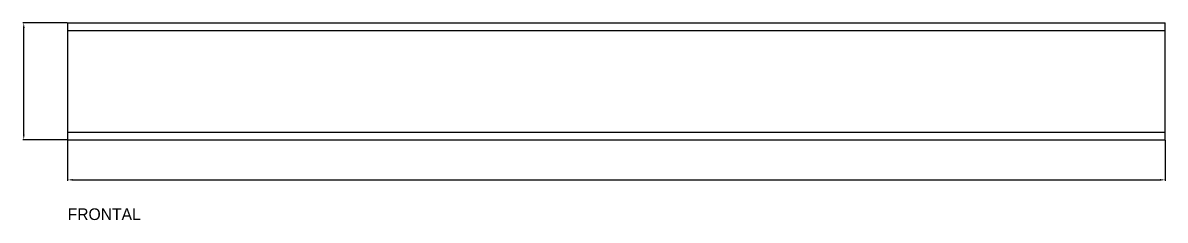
# Model space of a CAD drawing. Header units: millimetres. Extents: x -61 to 13940, y -87340 to 371.
# Drawn here: x 4139 to 5700, y -34281 to -34011 of the extents above; entities that cross this region are included whole.
import ezdxf

# ---------------------------------------------------------------- set-up
doc = ezdxf.new("R2010")
doc.units = ezdxf.units.MM
for name, color, linetype in [('R18_COTAS_P', 1, 'Continuous'), ('R18_PIEZAS_P', 3, 'Continuous'), ('R18_TEXTOS', 7, 'Continuous')]:
    doc.layers.add(name, color=color, linetype=linetype)
doc.dimstyles.get("Standard").update_dxf_attribs({"dimtxt": 2.5, "dimasz": 2.5, "dimexe": 1.25, "dimexo": 0.625, "dimtad": 1, "dimcen": 2.5, "dimazin": 3, "dimtfac": 1, "dimtmove": 0, "dimatfit": 3, "dimarcsym": 0})

# ---------------------------------------------------------------- blocks, each defined once
blk = doc.blocks.new('*D155')
at = {"layer": 'Defpoints', "color": 0, "transparency": 16777216}
for p in [(4200, -34171), (5700, -34171), (5700, -34226)]:
    blk.add_point(p, dxfattribs=at)
at = {"layer": 'R18_COTAS_P', "color": 0, "lineweight": -2, "transparency": 16777216}
for p, q in [((4200, -34171.6), (4200, -34227.2)), ((5700, -34171.6), (5700, -34227.2)), ((4207, -34226), (5693, -34226))]:
    blk.add_line(p, q, dxfattribs=at)
at = {"layer": 'R18_COTAS_P', "color": 0, "transparency": 16777216}
for points in [[(4207, -34224.8), (4207, -34227.1), (4200, -34226)], [(5693, -34224.8), (5693, -34227.1), (5700, -34226)]]:
    blk.add_solid(points, dxfattribs=at)
blk = doc.blocks.new('*D156')
at = {"layer": 'Defpoints', "color": 0, "transparency": 16777216}
for p in [(4140, -34011), (4200, -34011), (4200, -34171)]:
    blk.add_point(p, dxfattribs=at)
at = {"layer": 'R18_COTAS_P', "color": 0, "lineweight": -2, "transparency": 16777216}
for p, q in [((4199.4, -34011), (4138.8, -34011)), ((4140, -34164), (4140, -34018)), ((4199.4, -34171), (4138.8, -34171))]:
    blk.add_line(p, q, dxfattribs=at)
at = {"layer": 'R18_COTAS_P', "color": 0, "transparency": 16777216}
for points in [[(4138.8, -34018), (4141.2, -34018), (4140, -34011)], [(4138.8, -34164), (4141.2, -34164), (4140, -34171)]]:
    blk.add_solid(points, dxfattribs=at)

msp = doc.modelspace()

# ---------------------------------------------------------------- linework, layer by layer
at = {"layer": 'R18_PIEZAS_P'}
for p, q in [((4200, -34010.967), (5700, -34010.967)), ((4200, -34010.967), (4200, -34021.467)), ((5700, -34021.467), (5700, -34010.967)), ((4200, -34021.467), (5700, -34021.467)), ((4200, -34021.467), (4200, -34160.467)), ((5700, -34160.467), (5700, -34021.467)), ((4200, -34160.467), (5700, -34160.467)), ((4200, -34160.467), (4200, -34170.967)), ((4200, -34170.967), (5700, -34170.967)), ((5700, -34170.967), (5700, -34160.467))]:
    msp.add_line(p, q, dxfattribs=at)

# ---------------------------------------------------------------- texts
at = {"layer": 'R18_TEXTOS'}
msp.add_text('FRONTAL', height=16, dxfattribs=at).set_placement((4200, -34280.967))

# ---------------------------------------------------------------- dimensions: what is measured, and where the dimension line sits
at = {"layer": 'R18_COTAS_P'}
dim = msp.add_linear_dim(base=(4140, -34010.967), p1=(4200, -34170.967), p2=(4200, -34010.967), angle=90, dimstyle='Standard', override={"dimtxt": 16, "dimasz": 7, "dimtad": 1, "dimdec": 2}, dxfattribs=at)
dim.commit()
dim.dimension.update_dxf_attribs({"geometry": '*D156', "text_midpoint": (4140, -34090.967)})
dim = msp.add_linear_dim(base=(5700, -34225.967), p1=(4200, -34170.967), p2=(5700, -34170.967), dimstyle='Standard', override={"dimtxt": 16, "dimasz": 7, "dimtad": 1, "dimdec": 2}, dxfattribs=at)
dim.commit()
dim.dimension.update_dxf_attribs({"geometry": '*D155', "text_midpoint": (4950, -34225.967)})

doc.saveas('drawing.dxf')
